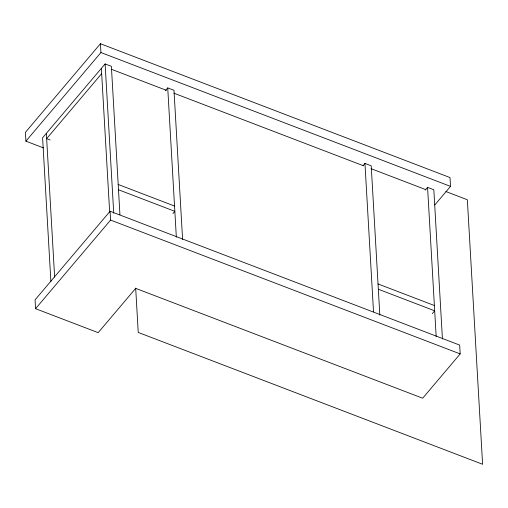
<?xml version="1.0" encoding="UTF-8"?>
<svg xmlns="http://www.w3.org/2000/svg" width="508" height="508" viewBox="0 0 508 508"><rect width="100%" height="100%" fill="white"/><g stroke="black" fill="none" stroke-linecap="round" stroke-linejoin="round"><path stroke-width="0.76" d="M434.804 204.94L450.52 186.379L450.005 177.559L100.425 43.726L25.4 132.347L25.908 141.167L43.586 147.93M25.908 141.167L100.933 52.54L100.425 43.726M119.939 214.763L111.379 66.319L105.118 63.925L42.596 137.776L50.883 281.483M101.67 73.647L46.653 138.633L50.133 139.967M165.386 90.665L167.729 87.897L173.99 90.291L182.594 239.522M110.084 211.252L35.058 299.872L35.566 308.693L98.177 332.664L135.693 288.353L422.662 398.215L460.178 353.905L459.67 345.084L110.084 211.252L110.592 220.072L35.566 308.693M172.968 213.55L174.847 211.334L118.497 189.763M363.08 165.614L364.954 163.398L371.215 165.799L379.825 315.03M425.221 190.138L427.571 187.369L433.832 189.77L442.436 339.001M432.34 313.582L434.683 310.813L378.333 289.236M100.933 52.54L450.52 186.379M445.872 191.535L467.347 199.758L482.6 464.274L138.233 332.435L135.68 288.087M111.563 69.323L166.414 90.322M173.825 93.161L363.595 165.811M371.005 168.65L425.856 189.649M118.193 184.468L174.542 206.045M378.028 283.947L434.378 305.524M110.592 220.072L460.178 353.905M427.571 187.369L436.175 336.607M364.954 163.398L373.513 311.842M167.729 87.897L176.333 237.128M105.118 63.925L113.722 213.157M101.365 68.351L109.652 212.058M46.349 133.344L54.635 277.05"/></g></svg>
